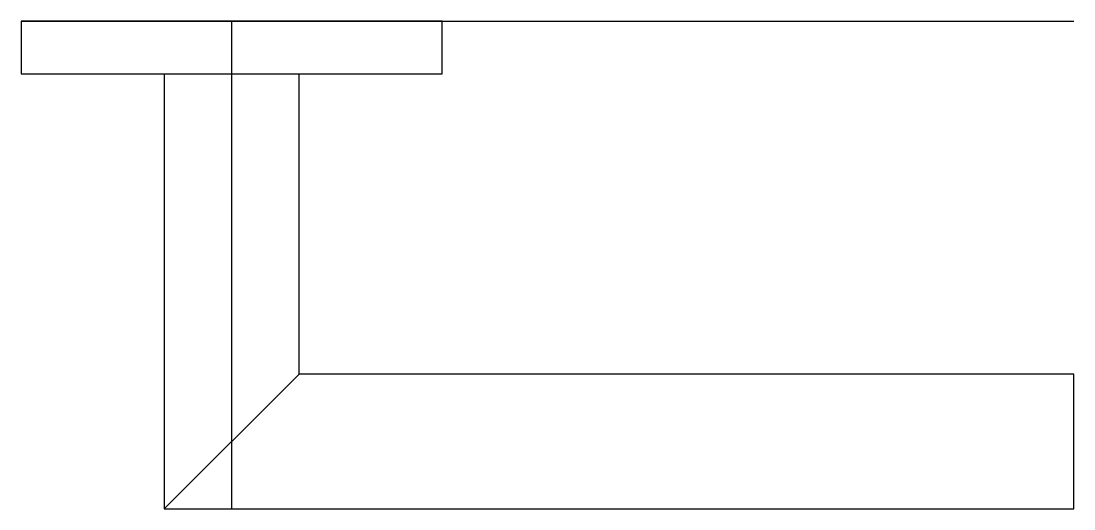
# Model space of a CAD drawing. Extents: x -25 to 100, y -58 to 0.
import ezdxf

# ---------------------------------------------------------------- set-up
doc = ezdxf.new("R2010")
doc.units = 0
doc.layers.get('0').update_dxf_attribs({"linetype": 'CONTINUOUS'})

msp = doc.modelspace()

# ---------------------------------------------------------------- linework, layer by layer
at = {"linetype": 'CONTINUOUS'}
for p, q in [((-25, 0), (100, 0)), ((25, 0), (-25, 0)), ((-25, 0), (-25, -6.28)), ((0, 0), (0, -57.98)), ((25, -6.28), (25, 0)), ((-25, -6.28), (25, -6.28)), ((-8, -6.28), (-8, -57.98)), ((8, -41.98), (8, -6.28)), ((-8, -57.98), (8, -41.98)), ((100, -41.98), (8, -41.98)), ((100, -57.98), (100, -41.98)), ((-8, -57.98), (100, -57.98))]:
    msp.add_line(p, q, dxfattribs=at)

doc.saveas('drawing.dxf')
